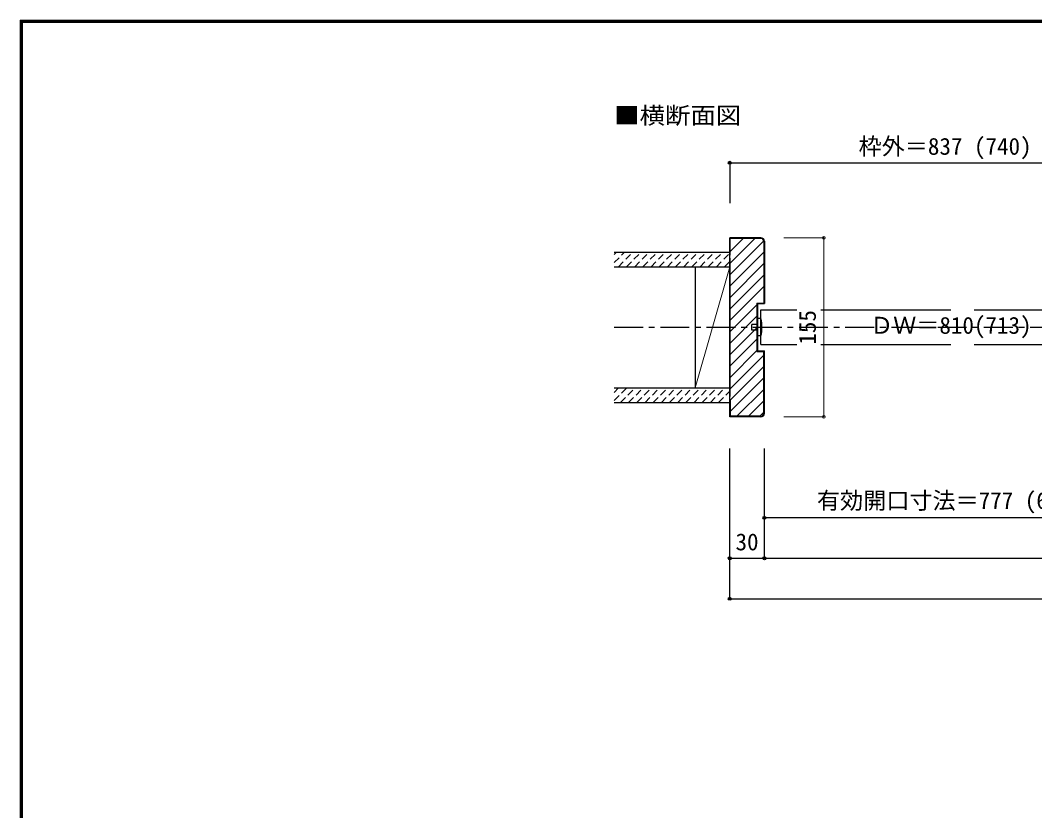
# Model space of a CAD drawing. Units: millimetres at full size, sheet at 1:5; details may follow other scales. Extents: x -973 to 977, y -718 to 696.
# Drawn here: x -973 to -95, y 11 to 696 of the extents above; entities that cross this region are included whole.
import ezdxf
from ezdxf.enums import TextEntityAlignment as Align

# ---------------------------------------------------------------- set-up
doc = ezdxf.new("R2010")
doc.units = ezdxf.units.MM
doc.header["$LTSCALE"] = 5
doc.header["$PDMODE"] = 32
doc.header["$PDSIZE"] = 2.5
doc.linetypes.add('CHAIN1', pattern=[8, 5, -1, 1, -1])
doc.linetypes.add('DASHED1', pattern=[1.8, 1.2, -0.6])
doc.layers.add('0-0_補助線', color=7, linetype='Continuous', lineweight=18)
for name, color, linetype in [('0-1_通り芯', 4, 'CHAIN1'), ('0-2_柱', 7, 'Continuous'), ('0-3_仕上げ', 2, 'Continuous'), ('0-4_枠', 3, 'Continuous'), ('0-6_扉', 6, 'Continuous'), ('0-7_金物', 7, 'Continuous'), ('0-A_文字', 7, 'Continuous'), ('0-B_寸法', 7, 'Continuous'), ('0-C_ハッチ', 4, 'DASHED1'), ('F-1_枠', 6, 'Continuous')]:
    doc.layers.add(name, color=color, linetype=linetype)
doc.styles.add('ＭＳ ゴシック', font='')
doc.styles.get('ＭＳ ゴシック').set_extended_font_data('MS Gothic')

msp = doc.modelspace()

# ---------------------------------------------------------------- linework, layer by layer
at = {"layer": '0-0_補助線', "color": 4}
for p, q in [((-277.855, 507.5), (-312.377, 507.5)), ((-277.855, 352.5), (-277.855, 507.5)), ((-277.855, 352.5), (-312.377, 352.5))]:
    msp.add_line(p, q, dxfattribs=at)
at = {"layer": '0-0_補助線'}
msp.add_line((-359.276, 482.5), (-389.276, 377.5), dxfattribs=at)
for p in [(-277.855, 507.5), (-277.855, 352.5)]:
    msp.add_point(p, dxfattribs=at)
at = {"layer": '0-1_通り芯'}
msp.add_line((-459.276, 430), (418.743, 430), dxfattribs=at)
at = {"layer": '0-2_柱', "color": 3}
for p, q in [((-359.276, 490), (-359.276, 370)), ((-389.276, 482.5), (-389.276, 377.5))]:
    msp.add_line(p, q, dxfattribs=at)
at = {"layer": '0-3_仕上げ'}
for p, q in [((-459.276, 495), (-359.276, 495)), ((-459.276, 482.5), (-359.276, 482.5)), ((-459.276, 377.5), (-359.276, 377.5)), ((-459.276, 365), (-359.276, 365))]:
    msp.add_line(p, q, dxfattribs=at)
at = {"layer": '0-4_枠'}
for p, q in [((-359.276, 352.5), (-359.276, 507.5)), ((-332.276, 507.5), (-359.276, 507.5)), ((-358.776, 492.5), (-358.776, 507)), ((-332.276, 507), (-358.776, 507)), ((-329.776, 504.5), (-329.776, 451)), ((-329.276, 504.5), (-329.276, 450.5)), ((-358.776, 492.5), (-359.276, 492.5)), ((-335.776, 451), (-335.776, 409)), ((-335.776, 451), (-329.776, 451)), ((-335.276, 450.5), (-329.276, 450.5)), ((-335.276, 450.5), (-335.276, 409.5)), ((-335.776, 409), (-329.776, 409)), ((-335.276, 409.5), (-329.276, 409.5)), ((-329.776, 355.5), (-329.776, 409)), ((-329.276, 355.5), (-329.276, 409.5)), ((-358.776, 367.5), (-359.276, 367.5)), ((-358.776, 367.5), (-358.776, 353)), ((-332.276, 352.5), (-359.276, 352.5)), ((-332.276, 353), (-358.776, 353))]:
    msp.add_line(p, q, dxfattribs=at)
for centre, radius, start, end in [((-332.276, 504.5), 3, 0, 90), ((-332.276, 504.5), 2.5, 0, 90), ((-332.276, 355.5), 3, 270, 0), ((-332.276, 355.5), 2.5, 270, 0)]:
    msp.add_arc(centre, radius, start, end, dxfattribs=at)
at = {"layer": '0-6_扉'}
for p, q in [((-332.276, 415), (-332.276, 445)), ((-332.276, 445), (-301.213, 445)), ((-280.465, 445), (-167.812, 445)), ((-147.812, 445), (16.653, 445)), ((-332.276, 415), (-301.213, 415)), ((-280.465, 415), (-167.812, 415)), ((-147.812, 415), (-54.185, 415))]:
    msp.add_line(p, q, dxfattribs=at)
at = {"layer": '0-7_金物'}
for p, q in [((-335.276, 432.5), (-340.276, 432.5)), ((-335.276, 422.5), (-335.276, 437.5)), ((-332.276, 437.5), (-335.276, 437.5)), ((-332.276, 422.5), (-335.276, 422.5))]:
    msp.add_line(p, q, dxfattribs=at)
msp.add_lwpolyline([(-335.276, 427.5), (-340.276, 427.5), (-340.276, 432.5)], dxfattribs=at)
msp.add_arc((-362.728, 430), 31.361, 346.16371, 13.83632, dxfattribs=at)
at = {"layer": '0-B_寸法', "color": 4}
for p, q in [((-359.276, 572.5), (16.653, 572.5)), ((-359.276, 572.5), (-359.276, 537.5)), ((-359.276, 195), (-359.276, 325)), ((-359.276, 195), (-359.276, 325)), ((-329.276, 230), (-329.276, 325)), ((-13.347, 265), (-329.276, 265)), ((-359.276, 230), (313.653, 230)), ((-359.276, 195), (313.653, 195))]:
    msp.add_line(p, q, dxfattribs=at)
at = {"layer": '0-B_寸法'}
for p in [(-359.276, 572.5), (-329.276, 265), (-359.276, 230), (-329.276, 230), (-359.276, 195)]:
    msp.add_point(p, dxfattribs=at)
at = {"layer": '0-C_ハッチ', "linetype": 'Continuous'}
for p, q in [((-359.276, 495.247), (-347.524, 507)), ((-359.276, 485.347), (-337.624, 507)), ((-359.276, 475.448), (-329.776, 504.948)), ((-359.276, 465.548), (-329.776, 495.049)), ((-359.276, 455.649), (-329.776, 485.149)), ((-359.276, 445.75), (-329.776, 475.25)), ((-359.276, 435.85), (-329.776, 465.35)), ((-359.276, 425.951), (-335.776, 449.45)), ((-359.276, 416.051), (-335.776, 439.551)), ((-359.276, 406.152), (-335.776, 429.652)), ((-359.276, 396.252), (-335.776, 419.752)), ((-359.276, 386.353), (-335.776, 409.853)), ((-359.276, 376.453), (-329.776, 405.953)), ((-359.276, 366.554), (-329.776, 396.054)), ((-358.776, 357.154), (-329.776, 386.154)), ((-353.031, 353), (-329.776, 376.255)), ((-343.132, 353), (-329.776, 366.355)), ((-333.232, 353), (-329.776, 356.456))]:
    msp.add_line(p, q, dxfattribs=at)
at = {"layer": '0-C_ハッチ'}
for p, q in [((-459.276, 485.985), (-450.261, 495)), ((-459.276, 493.056), (-457.332, 495)), ((-455.69, 482.5), (-443.19, 495)), ((-448.619, 482.5), (-436.119, 495)), ((-441.548, 482.5), (-429.048, 495)), ((-434.477, 482.5), (-421.977, 495)), ((-427.406, 482.5), (-414.906, 495)), ((-420.335, 482.5), (-407.835, 495)), ((-413.264, 482.5), (-400.764, 495)), ((-406.193, 482.5), (-393.693, 495)), ((-399.122, 482.5), (-386.622, 495)), ((-392.051, 482.5), (-379.551, 495)), ((-384.979, 482.5), (-372.479, 495)), ((-377.908, 482.5), (-365.408, 495)), ((-370.837, 482.5), (-359.276, 494.061)), ((-363.766, 482.5), (-359.276, 486.99)), ((-459.276, 366.634), (-448.411, 377.5)), ((-459.276, 373.705), (-455.482, 377.5)), ((-453.84, 365), (-441.34, 377.5)), ((-446.769, 365), (-434.269, 377.5)), ((-439.698, 365), (-427.198, 377.5)), ((-432.627, 365), (-420.127, 377.5)), ((-425.556, 365), (-413.056, 377.5)), ((-418.485, 365), (-405.985, 377.5)), ((-411.413, 365), (-398.913, 377.5)), ((-404.342, 365), (-391.842, 377.5)), ((-397.271, 365), (-384.771, 377.5)), ((-390.2, 365), (-377.7, 377.5)), ((-383.129, 365), (-370.629, 377.5)), ((-376.058, 365), (-363.558, 377.5)), ((-368.987, 365), (-359.276, 374.711))]:
    msp.add_line(p, q, dxfattribs=at)
at = {"layer": 'F-1_枠'}
for p, q in [((-973.347, 695.833), (-973.347, -700.833)), ((-973.347, 695.833), (976.653, 695.833)), ((-973.347, 695), (976.653, 695)), ((-973.347, 694.167), (976.653, 694.167)), ((-972.514, 695.833), (-972.514, -700.833)), ((-971.68, 695.833), (-971.68, -700.833))]:
    msp.add_line(p, q, dxfattribs=at)

# ---------------------------------------------------------------- texts
at = {"layer": '0-0_補助線', "style": 'ＭＳ ゴシック'}
msp.add_text('155', height=14.66, rotation=90, dxfattribs=at).set_placement((-280.355, 415), align=Align.BOTTOM_LEFT)
at = {"layer": '0-A_文字', "style": 'ＭＳ ゴシック', "width": 1.1}
msp.add_text('■横断面図', height=14.66, dxfattribs=at).set_placement((-459.276, 601.667), align=Align.BOTTOM_LEFT)
at = {"layer": '0-B_寸法', "style": 'ＭＳ ゴシック'}
for s, p in [('枠外＝837 (740)', (-247.757, 575)), ('ＤＷ＝810(713)', (-237.812, 420)), ('有効開口寸法＝777 (680)', (-283.788, 268.31)), ('30', (-354.276, 232.5))]:
    msp.add_text(s, height=14.66, dxfattribs=at).set_placement(p, align=Align.BOTTOM_LEFT)

doc.saveas('drawing.dxf')
